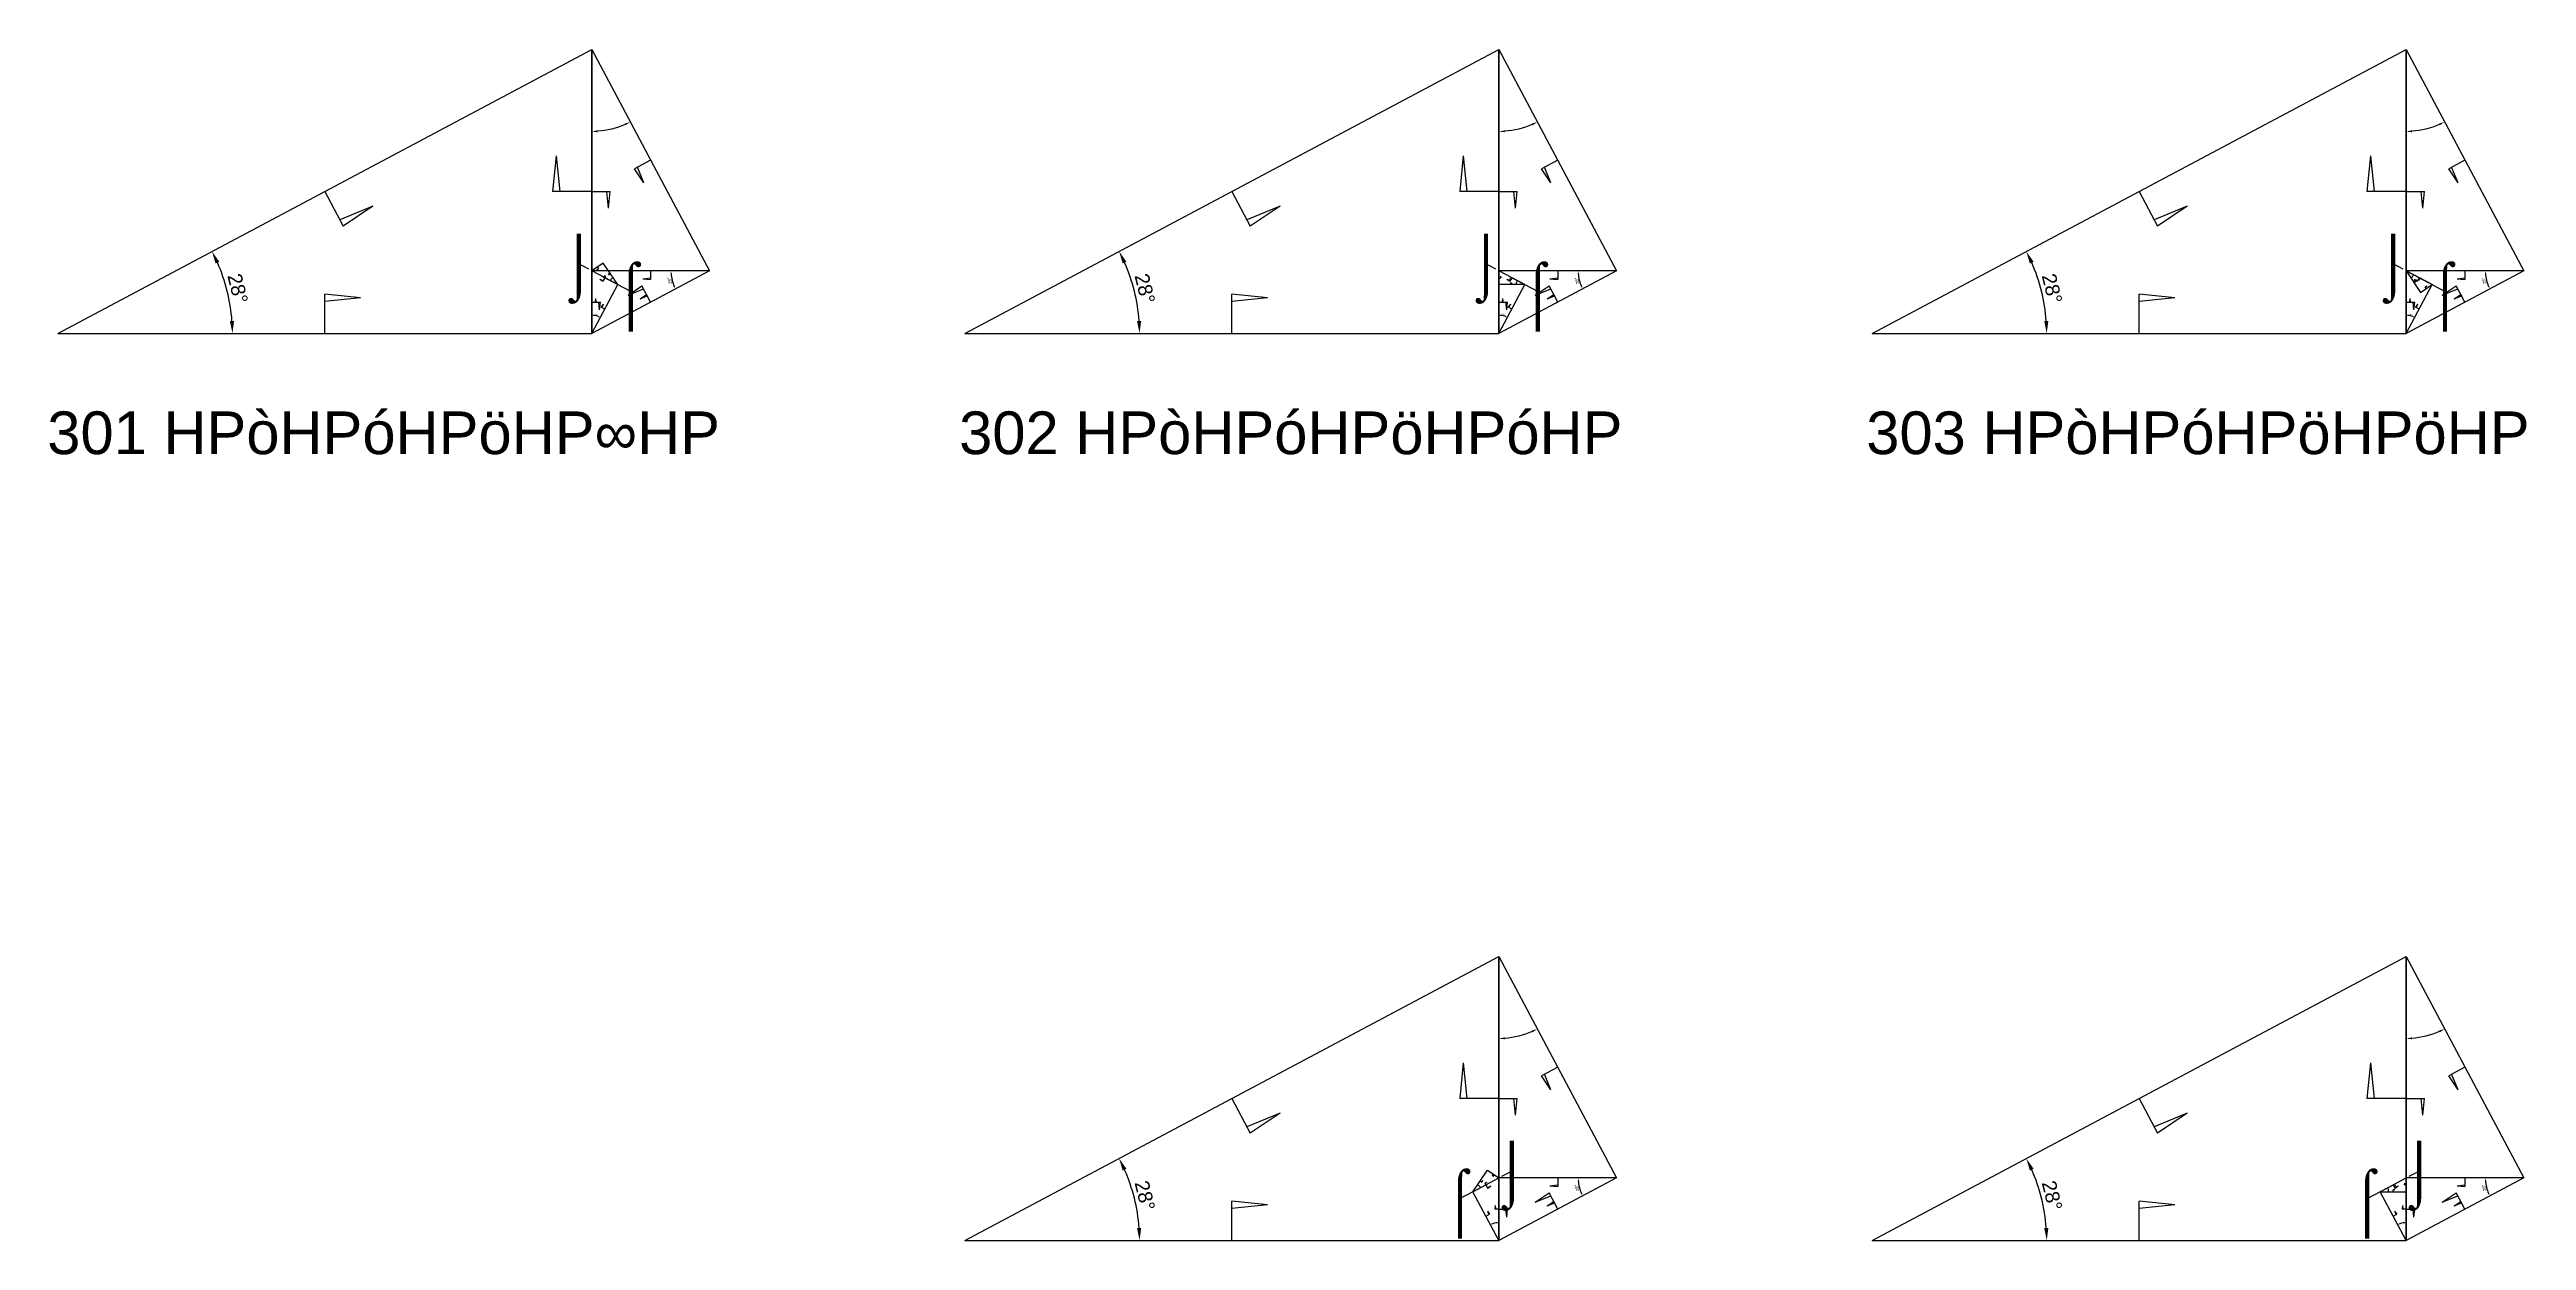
# Model space of a CAD drawing. Header units: millimetres. Extents: x 130683 to 598801, y -2841579 to 24518.
# Drawn here: x 283573 to 353152, y -2582706 to -2549248 of the extents above; entities that cross this region are included whole.
import ezdxf
from ezdxf.enums import TextEntityAlignment as Align

# ---------------------------------------------------------------- set-up
doc = ezdxf.new("R2010")
doc.units = ezdxf.units.MM
doc.header["$PDMODE"] = 35
doc.linetypes.add('DASHED', pattern=[19.05, 12.7, -6.35])
for name, color, linetype in [('BASE', 170, 'Continuous'), ('HYPOTENUSE', 20, 'Continuous'), ('PERPENDICULAR', 90, 'Continuous')]:
    doc.layers.add(name, color=color, linetype=linetype)
doc.styles.add('Arial', font='arial_0.ttf')
doc.dimstyles.new('ISO-25', dxfattribs={"dimtxt": 250, "dimasz": 100, "dimexe": 1.25, "dimexo": 0.625, "dimgap": 100, "dimtad": 1, "dimdec": 0, "dimtxsty": 'Arial', "dimcen": 2.5, "dimadec": 0, "dimazin": 0, "dimtfac": 1, "dimtdec": 0, "dimtmove": 0, "dimatfit": 3, "dimfxl": 1, "dimarcsym": 0})

# ---------------------------------------------------------------- blocks, each defined once
blk = doc.blocks.new('*D11')
at = {"color": 0, "lineweight": -2, "ltscale": 100, "transparency": 16777216}
blk.add_arc((0, 0), 4906, 4.08845, 23.91155, dxfattribs=at)
at = {"color": 0, "ltscale": 100, "transparency": 16777216}
for points in [[(4432, 1963), (4537, 2014), (4332, 2303)], [(4952, 352), (4835, 348), (4906, 0)]]:
    blk.add_solid(points, dxfattribs=at)
at = {"layer": 'Defpoints', "color": 0, "ltscale": 100, "transparency": 16777216}
for p in [(15000, 7976), (4841, 796), (0, 0), (0, 0), (15000, 0)]:
    blk.add_point(p, dxfattribs=at)
at = {"color": 0, "ltscale": 100, "transparency": 16777216, "insert": (5055, 1260), "char_height": 400, "attachment_point": 5, "rotation": 284, "style": 'Arial'}
blk.add_mtext('28°', dxfattribs=at)
blk = doc.blocks.new('SanjoyNathGeometrifyingTrigonometryFundamentalLockedSet')
at = {"color": 114, "linetype": 'DASHED', "ltscale": 100, "true_color": 0x139b48}
for p, q in [((14000, 4987.8), (13900, 3987.8)), ((14000, 4987.8), (14100, 3987.8)), ((15000, 3987.8), (13900, 3987.8))]:
    blk.add_line(p, q, dxfattribs=at)
at = {"color": 242, "linetype": 'DASHED', "ltscale": 100, "true_color": 0xcd2027}
for p, q in [((7500, 3987.8), (8016.4, 3016.6)), ((8852.4, 3574.3), (7922.5, 3193.2)), ((8852.4, 3574.3), (8016.4, 3016.6))]:
    blk.add_line(p, q, dxfattribs=at)
at = {"color": 159, "linetype": 'DASHED', "ltscale": 100, "true_color": 0x22346e}
for p, q in [((7500, 0), (7500, 1100)), ((8500, 1000), (7500, 1100)), ((8500, 1000), (7500, 900))]:
    blk.add_line(p, q, dxfattribs=at)
at = {"layer": 'BASE'}
blk.add_line((0, 0), (15000, 0), dxfattribs=at)
at = {"layer": 'HYPOTENUSE'}
blk.add_line((0, 0), (15000, 7975.6), dxfattribs=at)
at = {"layer": 'PERPENDICULAR'}
blk.add_line((15000, 0), (15000, 7975.6), dxfattribs=at)
at = {"color": 4, "ltscale": 100}
dim = blk.add_angular_dim_2l(base=(4841, 795.6), line1=((0, 0), (15000, 0)), line2=((0, 0), (15000, 7975.6)), dimstyle='ISO-25', override={"dimtxt": 400, "dimasz": 350, "dimgap": 100}, dxfattribs=at)
dim.commit()
dim.dimension.update_dxf_attribs({"geometry": '*D11', "text_midpoint": (5055.4, 1260.5)})

msp = doc.modelspace()

# ---------------------------------------------------------------- linework, layer by layer
at = {"linetype": 'DASHED', "ltscale": 70}
for p, q in [((299898, -2556047), (298440, -2555272)), ((325380, -2556047), (323923, -2555272)), ((350863, -2556047), (349406, -2555272)), ((323194, -2581529), (324652, -2580755)), ((348677, -2581529), (350135, -2580755))]:
    msp.add_line(p, q, dxfattribs=at)

# ---------------------------------------------------------------- block references
at = {"linetype": 'DASHED'}
for p in [(283805, -2557223), (309287, -2557223), (334770, -2557223), (309287, -2582706), (334770, -2582706)]:
    msp.add_blockref('SanjoyNathGeometrifyingTrigonometryFundamentalLockedSet', p, dxfattribs=at)
at = {"linetype": 'DASHED', "ltscale": 100}
for p, xscale, yscale, zscale, rotation in [((298805, -2549248), -0.469471562785891, 0.469471562785891, 0.469471562785891, 118), ((324287, -2549248), -0.469471562785891, 0.469471562785891, 0.469471562785891, 118), ((349770, -2549248), -0.469471562785891, 0.469471562785891, 0.469471562785891, 118), ((298805, -2557223), 0.10347319824735, 0.10347319824735, 0.10347319824735, 62), ((299533, -2555853), 0.048577724087638, 0.048577724087638, 0.048577724087638, 123.9999999999994), ((302111, -2555465), 0.220403548264628, 0.220403548264628, 0.220403548264628, 180), ((324287, -2557223), 0.10347319824735, 0.10347319824735, 0.10347319824735, 62), ((327594, -2555465), 0.220403548264628, 0.220403548264628, 0.220403548264628, 180), ((325016, -2555853), -0.048577724087638, 0.04857772408763799, 0.048577724087638, 359.9999999999994), ((349770, -2557223), 0.10347319824735, 0.10347319824735, 0.10347319824735, 62), ((349770, -2555465), 0.04857772408763799, 0.04857772408763799, 0.04857772408763799, 303.9999999999994), ((353076, -2555465), 0.220403548264628, 0.220403548264628, 0.220403548264628, 180), ((324287, -2574730), -0.469471562785891, 0.469471562785891, 0.469471562785891, 118), ((349770, -2574730), -0.469471562785891, 0.469471562785891, 0.469471562785891, 118), ((323559, -2581336), -0.04857772408763799, 0.04857772408763799, 0.048577724087638, 236.0000000000012), ((324287, -2582706), -0.10347319824735, 0.10347319824735, 0.10347319824735, 298), ((327594, -2580948), 0.220403548264628, 0.220403548264628, 0.220403548264628, 180), ((349770, -2582706), -0.10347319824735, 0.10347319824735, 0.10347319824735, 298), ((353076, -2580948), 0.220403548264628, 0.220403548264628, 0.220403548264628, 180)]:
    msp.add_blockref('SanjoyNathGeometrifyingTrigonometryFundamentalLockedSet', p, dxfattribs=dict(at, xscale=xscale, yscale=yscale, zscale=zscale, rotation=rotation))
at = {"linetype": 'DASHED', "ltscale": 100, "xscale": 0.048577724087638, "yscale": 0.048577724087638, "zscale": 0.048577724087638}
msp.add_blockref('SanjoyNathGeometrifyingTrigonometryFundamentalLockedSet', (349042, -2581336), dxfattribs=at)

# ---------------------------------------------------------------- texts
at = {"linetype": 'DASHED', "ltscale": 100, "style": 'Arial'}
for s, p in [('⌡', (298440, -2555272)), ('⌡', (323923, -2555272)), ('⌡', (349406, -2555272)), ('⌠', (299898, -2556047)), ('⌠', (325380, -2556047)), ('⌠', (350863, -2556047)), ('301 HPòHPóHPöHP∞HP', (292958, -2560015)), ('302 HPòHPóHPöHPóHP', (318441, -2560015)), ('303 HPòHPóHPöHPöHP', (343923, -2560015)), ('⌡', (324652, -2580755)), ('⌡', (350135, -2580755)), ('⌠', (323194, -2581529)), ('⌠', (348677, -2581529))]:
    msp.add_text(s, height=1200, dxfattribs=at).set_placement(p, align=Align.MIDDLE_CENTER)

doc.saveas('drawing.dxf')
